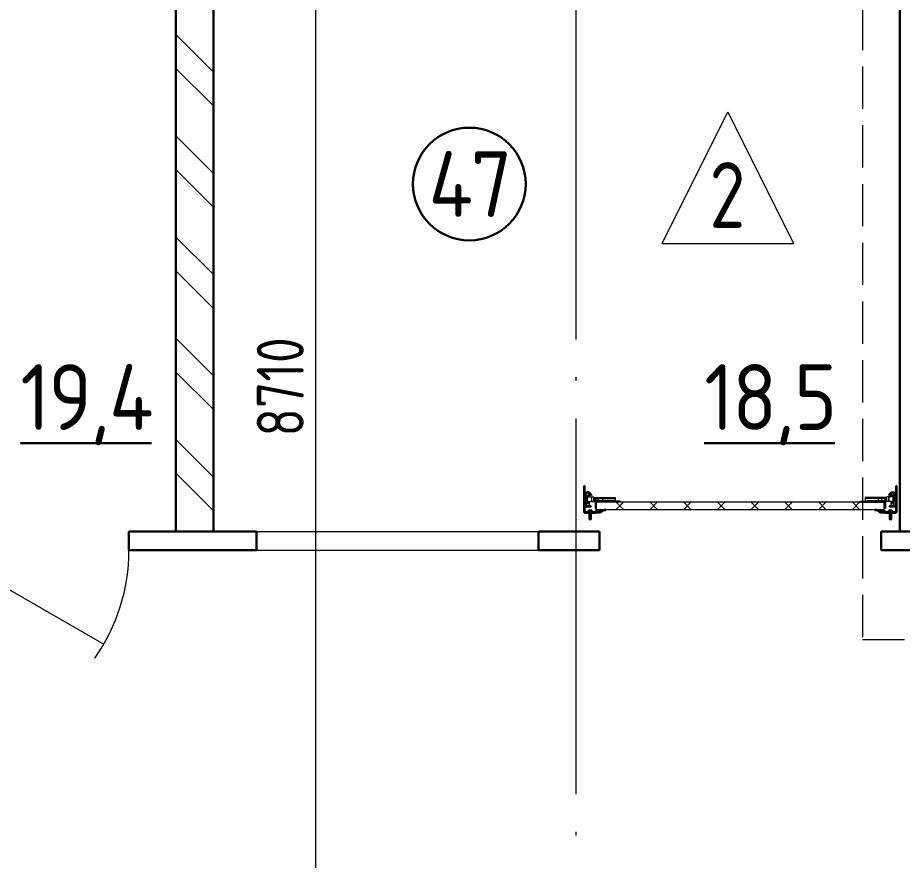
# Model space of a CAD drawing. Extents: x -965262 to 1142518, y -357520 to 71675.
# Drawn here: x 80450 to 85160, y -232627 to -228142 of the extents above; entities that cross this region are included whole.
import ezdxf

# ---------------------------------------------------------------- set-up
doc = ezdxf.new("R2010")
doc.units = 0
doc.header["$LTSCALE"] = 10
doc.linetypes.add('AM_DIN_F_W050x2', pattern=[3.125, 2.25, -0.875])
doc.linetypes.add('DOTE', pattern=[2.42, 2, -0.2, 0.02, -0.2])
doc.layers.get('0').update_dxf_attribs({"linetype": 'CONTINUOUS', "lineweight": 30})
doc.layers.get('Defpoints').update_dxf_attribs({"linetype": 'CONTINUOUS'})
doc.layers.add('DOTE', color=7, linetype='DOTE', lineweight=9)
doc.layers.add('полы', color=3, linetype='CONTINUOUS', lineweight=35)
doc.styles.add('GOST 2.304', font='isocpeur.ttf', dxfattribs={"width": 0.75, "height": 250})
doc.styles.add('GOST-2.304_Type-B', font='isocpeur.ttf', dxfattribs={"width": 0.9})
doc.styles.add('ГОСТ 2м', font='isocpeur.ttf', dxfattribs={"width": 0.8, "height": 250})
doc.dimstyles.new('ГОСТ 2м', dxfattribs={"dimtxt": 250, "dimasz": 100, "dimexe": 75, "dimexo": 150, "dimgap": 62.5, "dimtad": 1, "dimdec": 0, "dimtxsty": 'ГОСТ 2м', "dimblk": 'ARCHTICK', "dimcen": 150, "dimdle": 75, "dimclrd": 256, "dimclre": 256, "dimclrt": 256, "dimadec": 0, "dimazin": 0, "dimtfac": 1, "dimtdec": 0, "dimtmove": 0, "dimatfit": 3, "dimldrblk": 'OBLIQUE', "dimfxl": 1, "dimlwd": 15, "dimlwe": 15, "dimarcsym": 0})

# ---------------------------------------------------------------- blocks, each defined once
blk = doc.blocks.new('anchor.bolt')
for p, q in [((-0.07, 0), (-0.07, -0.721)), ((0.07, 0), (0.07, -0.058)), ((-0.098, -0.039), (-0.07, -0.031)), ((-0.098, -0.039), (0.094, -0.061)), ((0.07, -0.074), (-0.098, -0.039)), ((-0.098, -0.11), (-0.07, -0.101)), ((-0.098, -0.11), (0.094, -0.131)), ((0.07, -0.144), (-0.098, -0.11)), ((-0.098, -0.18), (-0.07, -0.171)), ((-0.098, -0.18), (0.094, -0.201)), ((0.07, -0.214), (-0.098, -0.18)), ((-0.098, -0.25), (-0.07, -0.242)), ((-0.098, -0.25), (0.094, -0.272)), ((0.07, -0.285), (-0.098, -0.25)), ((-0.098, -0.317), (-0.07, -0.309)), ((-0.098, -0.317), (0.094, -0.339)), ((0.07, -0.351), (-0.098, -0.317)), ((-0.098, -0.387), (-0.07, -0.379)), ((-0.098, -0.387), (0.094, -0.409)), ((0.07, -0.422), (-0.098, -0.387)), ((-0.098, -0.458), (-0.07, -0.449)), ((-0.098, -0.458), (0.094, -0.479)), ((0.07, -0.492), (-0.098, -0.458)), ((-0.098, -0.528), (-0.07, -0.52)), ((-0.098, -0.528), (0.094, -0.549)), ((0.07, -0.562), (-0.098, -0.528)), ((-0.087, -0.597), (-0.07, -0.594)), ((-0.087, -0.597), (0.088, -0.62)), ((0.07, -0.63), (-0.087, -0.597)), ((-0.07, -0.721), (0, -0.802)), ((-0.041, -0.624), (-0.062, -0.631)), ((-0.06, -0.638), (-0.062, -0.631)), ((-0.058, -0.728), (-0.06, -0.638)), ((0, -0.792), (-0.058, -0.728)), ((-0.008, -0.627), (-0.041, -0.624)), ((-0.032, -0.625), (0.004, -0.786)), ((-0.028, -0.626), (0.008, -0.78)), ((-0.018, -0.626), (0.014, -0.77)), ((-0.01, -0.627), (0.02, -0.76)), ((0.032, -0.691), (-0.008, -0.627)), ((0, -0.802), (0.07, -0.72)), ((0, -0.792), (0.033, -0.741)), ((0.001, -0.642), (0.026, -0.751)), ((0.012, -0.657), (0.031, -0.743)), ((0.033, -0.741), (0.032, -0.691)), ((0.07, -0.056), (0.094, -0.061)), ((0.094, -0.061), (0.07, -0.074)), ((0.07, -0.074), (0.07, -0.128)), ((0.07, -0.127), (0.094, -0.131)), ((0.094, -0.131), (0.07, -0.144)), ((0.07, -0.144), (0.07, -0.199)), ((0.07, -0.197), (0.094, -0.201)), ((0.094, -0.201), (0.07, -0.214)), ((0.07, -0.214), (0.07, -0.269)), ((0.07, -0.267), (0.094, -0.272)), ((0.094, -0.272), (0.07, -0.285)), ((0.07, -0.281), (0.07, -0.336)), ((0.07, -0.334), (0.094, -0.339)), ((0.094, -0.339), (0.07, -0.351)), ((0.07, -0.351), (0.07, -0.406)), ((0.07, -0.404), (0.094, -0.409)), ((0.094, -0.409), (0.07, -0.422)), ((0.07, -0.422), (0.07, -0.476)), ((0.07, -0.475), (0.094, -0.479)), ((0.094, -0.479), (0.07, -0.492)), ((0.07, -0.492), (0.07, -0.547)), ((0.07, -0.545), (0.094, -0.549)), ((0.094, -0.549), (0.07, -0.562)), ((0.07, -0.562), (0.07, -0.617)), ((0.07, -0.617), (0.088, -0.62)), ((0.088, -0.62), (0.07, -0.63)), ((0.07, -0.63), (0.07, -0.72))]:
    blk.add_line(p, q)
blk.add_arc((0.16, -0.639), 0.222, 187.99822, 219.83604)
blk = doc.blocks.new('Крепеж_ворот')
at = {"lineweight": 15}
h = blk.add_hatch(dxfattribs=at)
h.set_pattern_fill('ANSI31', color=256, scale=2, angle=180)
h.set_pattern_definition([(225, (746089.599, 74802.7244), (4.49013, -4.49013), [])])
h.paths.add_polyline_path([(746087.1, 74804.1), (746087.1, 74801.6), (746091.1, 74801.6), (746094.2, 74801.9), (746094.2, 74804.1)], flags=17)
h.paths.add_polyline_path([(746116.4, 74801.6, 0.165118), (746119.9, 74802.8), (746124.2, 74806.1, -0.301689), (746131.4, 74806.6), (746134.8, 74804.7, 0.130081), (746137.5, 74803.9), (746142.2, 74803.9), (746142.2, 74806.4), (746137.5, 74806.4, -0.130081), (746136, 74806.9), (746132.6, 74808.8, 0.301689), (746122.7, 74808.1), (746118.3, 74804.7, -0.165112), (746116.4, 74804.1), (746064.1, 74804.1, -0.414223), (746061, 74807.2), (746061, 74868.5), (746059.4, 74868.5), (746059.4, 74868.8), (746059.4, 74869.5), (746059.4, 74870.5), (746059.4, 74870.7), (746059.4, 74871.7), (746059.4, 74872.2), (746059.4, 74873.2), (746059.4, 74873.9), (746059.4, 74874.7), (746059.4, 74875.6), (746059.4, 74876.1), (746059.4, 74877.1), (746059.4, 74877.4), (746059.4, 74878.3), (746059.4, 74879.1), (746059.4, 74879.4), (746061, 74879.4), (746061, 74944.5), (746058.5, 74944.5), (746058.5, 74807.2, 0.41422), (746064.1, 74801.6)])
h = blk.add_hatch(dxfattribs=at)
h.set_pattern_fill('ANSI31', color=256, scale=2, angle=90)
h.set_pattern_definition([(135, (736343.8085, 75928.334), (-4.490128, -4.490128), [])])
edge = h.paths.add_edge_path()
edge.add_ellipse((746065.1, 74838.4), major_axis=(-1.67, 1.67), ratio=1, start_angle=45, end_angle=135, ccw=False)
edge.add_line((746062.7, 74838.4), (746062.7, 74868.5))
edge.add_line((746062.7, 74868.5), (746061, 74868.5))
edge.add_line((746061, 74868.5), (746061, 74838.4))
edge.add_ellipse((746065.1, 74838.4), major_axis=(-2.89, 2.89), ratio=1, start_angle=45, end_angle=135)
edge.add_line((746065.1, 74834.3), (746096.6, 74834.3))
edge.add_line((746096.6, 74834.3), (746096.6, 74836))
edge.add_line((746096.6, 74836), (746065.1, 74836))
edge = h.paths.add_edge_path()
edge.add_ellipse((746065.1, 74890.2), major_axis=(2.89, 2.89), ratio=1, start_angle=106, end_angle=135)
edge.add_line((746061, 74890.2), (746061, 74879.4))
edge.add_line((746061, 74879.4), (746062.7, 74879.4))
edge.add_line((746062.7, 74879.4), (746062.7, 74890.4))
edge.add_ellipse((746065.1, 74890.2), major_axis=(-1.67, 1.67), ratio=1, start_angle=16, end_angle=45, ccw=False)
edge.add_line((746063, 74891.3), (746069.9, 74903.7))
edge.add_ellipse((746079.1, 74898.6), major_axis=(7.45, 7.45), ratio=1, start_angle=-3, end_angle=106, ccw=False)
edge.add_line((746086.9, 74905.7), (746097.5, 74893.9))
edge.add_line((746097.5, 74893.9), (746098.8, 74895.1))
edge.add_line((746098.8, 74895.1), (746088.2, 74906.8))
edge.add_ellipse((746079.1, 74898.6), major_axis=(8.67, 8.67), ratio=1, start_angle=-3, end_angle=106)
edge.add_line((746068.4, 74904.5), (746061.5, 74892.1))
h = blk.add_hatch(color=256, dxfattribs=at)
h.dxf.hatch_style = 1
h.paths.add_polyline_path([(746145.9, 74808.8), (746142.6, 74809.8, 0.10613), (746142.5, 74809.9), (746136.4, 74809.3, -0.181324), (746135.1, 74809.6, 0.335683), (746120.2, 74809.1, -0.119126), (746118.6, 74808.6, 0.371631), (746118, 74808.1), (746117.9, 74807.6, 0.451909), (746118.5, 74806.9, 0.124341), (746121, 74807.6, -0.343618), (746134.1, 74808.2, 0.181324), (746136.5, 74807.6), (746142.5, 74808.2, -0.110452), (746142.6, 74808.2), (746147.2, 74806.6, -0.710497), (746147.2, 74805.5), (746142.6, 74803.9), (746135.7, 74803.9, -0.178994), (746132.7, 74805, 0.369834), (746129.7, 74805, -0.178993), (746126.6, 74803.9), (746122.2, 74803.9, 0.120709), (746121.9, 74803.8), (746119.7, 74802.7, -0.017147), (746119.4, 74802.4, 0.538795), (746119.6, 74802.2), (746127.3, 74802.2, 0.207608), (746130.7, 74803.7, -0.433918), (746131.6, 74803.7, 0.207608), (746135.1, 74802.2), (746142.5, 74802.2, 0.079707), (746142.6, 74802.2), (746147.7, 74803.9, 0.461502), (746149, 74807.1, -0.250825), (746149.1, 74807.6, -0.128039), (746173.1, 74815.5, 0.416657), (746173.7, 74816.2), (746173.6, 74816.9, 0.409849), (746173, 74817.5, 0.127248)])
for p, q in [((746058.5, 74807.2), (746058.5, 74944.5)), ((746058.5, 74944.5), (746061, 74944.5)), ((746061, 74879.4), (746061, 74944.5)), ((746061, 74879.4), (746061, 74890.2)), ((746068.4, 74904.5), (746061.5, 74892.1)), ((746062.7, 74838.4), (746062.7, 74890.2)), ((746069.9, 74903.7), (746063, 74891.3)), ((746086.9, 74905.7), (746097.5, 74893.9)), ((746088.2, 74906.8), (746098.8, 74895.1)), ((746097.5, 74893.9), (746098.8, 74895.1)), ((746059.4, 74879.4), (746062.7, 74879.4)), ((746059.4, 74868.5), (746059.4, 74879.4)), ((746059.4, 74868.5), (746062.7, 74868.5)), ((746061, 74807.2), (746061, 74868.5)), ((746061, 74838.4), (746061, 74868.5)), ((746063.6, 74883), (746062.7, 74883)), ((746063.6, 74864.9), (746062.7, 74864.9)), ((746063.6, 74883), (746063.6, 74873.9)), ((746067.2, 74880.2), (746063.6, 74883)), ((746063.6, 74873.9), (746063.6, 74864.9)), ((746067.2, 74867.6), (746063.6, 74864.9)), ((746064.1, 74875.1), (746064.1, 74872.8)), ((746067.2, 74880.2), (746067.2, 74875.1)), ((746067.2, 74872.8), (746067.2, 74867.6)), ((746064.1, 74804.1), (746116.4, 74804.1)), ((746064.1, 74801.6), (746116.4, 74801.6)), ((746096.6, 74836), (746065.1, 74836)), ((746096.6, 74834.3), (746065.1, 74834.3)), ((746079, 74805.9), (746102.4, 74805.9)), ((746079, 74805.9), (746079, 74804.1)), ((746079, 74804.1), (746102.4, 74804.1)), ((746082.5, 74814.1), (746081.2, 74813.3)), ((746081.2, 74813.3), (746081.2, 74805.9)), ((746098.9, 74814.1), (746082.5, 74814.1)), ((746085.9, 74813.3), (746085.9, 74805.9)), ((746095.4, 74813.3), (746095.4, 74805.9)), ((746096.6, 74834.3), (746096.6, 74836)), ((746098.9, 74814.1), (746100.1, 74813.3)), ((746100.1, 74813.3), (746100.1, 74805.9)), ((746102.4, 74805.9), (746102.4, 74804.1)), ((746118.3, 74804.7), (746122.7, 74808.1)), ((746119.9, 74802.8), (746124.2, 74806.1)), ((746134.8, 74804.7), (746131.4, 74806.6)), ((746136, 74806.9), (746132.6, 74808.8)), ((746142.2, 74806.4), (746137.5, 74806.4)), ((746137.5, 74803.9), (746142.2, 74803.9)), ((746142.2, 74806.4), (746142.2, 74803.9)), ((746142.2, 74803.9), (746142.2, 74806.4)), ((746142.6, 74803.9), (746147.2, 74805.5)), ((746142.6, 74802.2), (746147.7, 74803.9)), ((746173.6, 74816.9), (746173.7, 74816.2))]:
    blk.add_line(p, q)
for p, q in [((746073.1, 74841.7), (746073.1, 74905.2)), ((746073.1, 74895.8), (746076.7, 74892.3)), ((746074.3, 74885.9), (746074.3, 74861)), ((746076, 74885.9), (746076, 74882.6)), ((746076.2, 74882.6), (746076.2, 74885.6)), ((746076.2, 74885.6), (746076.8, 74885.6)), ((746076.8, 74885.6), (746076.8, 74892)), ((746081.4, 74897.6), (746081.4, 74886.4)), ((746087.4, 74898), (746081.7, 74897.9)), ((746082.1, 74885.6), (746087.4, 74885.6)), ((746087.4, 74899.5), (746087.4, 74898)), ((746087.4, 74885.6), (746087.4, 74898)), ((746087.4, 74885.6), (746098.3, 74885.6)), ((746098.7, 74885.2), (746098.7, 74882.6)), ((746099.8, 74861.2), (746099.8, 74885.7)), ((746099.8, 74885.7), (746110.3, 74885.7)), ((746110.3, 74861.2), (746110.3, 74885.7)), ((746061, 74879.4), (746061, 74881.3)), ((746061, 74833.9), (746061, 74868.5)), ((746062.7, 74883), (746062.7, 74873.9)), ((746062.7, 74873.9), (746062.7, 74864.9)), ((746073.1, 74851), (746076.7, 74854.6)), ((746074.3, 74879.9), (746075.7, 74879.9)), ((746074.3, 74867), (746075.7, 74867)), ((746076.9, 74873.4), (746075.7, 74879.9)), ((746075.7, 74879.9), (746075.7, 74867)), ((746076.9, 74873.4), (746075.7, 74867)), ((746076, 74864.3), (746076, 74861)), ((746076.2, 74864.3), (746076.2, 74882.6)), ((746076.2, 74864.3), (746076.2, 74861.3)), ((746076.2, 74861.3), (746076.8, 74861.3)), ((746076.8, 74861.3), (746076.8, 74854.9)), ((746081.4, 74849.3), (746081.4, 74860.5)), ((746087.4, 74848.8), (746081.7, 74848.9)), ((746082.1, 74861.3), (746087.4, 74861.3)), ((746087.4, 74848.7), (746087.4, 74861.3)), ((746087.4, 74861.3), (746098.3, 74861.3)), ((746087.4, 74847.4), (746087.4, 74848.8)), ((746098.7, 74882.6), (746098.7, 74864.3)), ((746098.7, 74881.6), (746099.8, 74881.6)), ((746098.7, 74865.3), (746099.8, 74865.3)), ((746098.7, 74861.6), (746098.7, 74864.3)), ((746099.8, 74861.2), (746110.3, 74861.2)), ((746110.3, 74881.5), (746224.7, 74881.5)), ((746110.3, 74865.4), (746212.5, 74865.4)), ((746113.8, 74877.2), (746224.7, 74877.2)), ((746250.5, 74858.8), (746250.5, 74862.8))]:
    blk.add_line(p, q, dxfattribs=at)
at = {"lineweight": 15, "ltscale": 0.5}
for p, q in [((746076, 74885.9), (746074.3, 74885.9)), ((746076, 74861), (746074.3, 74861))]:
    blk.add_line(p, q, dxfattribs=at)
at = {"lineweight": 15, "extrusion": (-1.7375e-14, 1, 0)}
for p, q in [((746112.7, 74883.6), (746224.7, 74883.6)), ((746112.7, 74863.2), (746112.7, 74883.6)), ((746112.7, 74863.2), (746135.6, 74863.2)), ((746116.7, 74856.9), (746116.7, 74828.9)), ((746120.8, 74856.9), (746120.8, 74828.9)), ((746122.6, 74863.2), (746122.6, 74862.8)), ((746250.5, 74862.8), (746122.6, 74862.8)), ((746250.5, 74858.8), (746122.6, 74858.8)), ((746123.8, 74840), (746123.8, 74848.8)), ((746135.6, 74881.9), (746156.6, 74881.9)), ((746135.6, 74863.2), (746135.6, 74881.9)), ((746156.6, 74881.9), (746156.6, 74863.2)), ((746156.6, 74863.2), (746212.5, 74863.2)), ((746117.3, 74826.3), (746119, 74822.8)), ((746119, 74822.8), (746122.6, 74824.6)), ((746122.6, 74824.6), (746120.9, 74828))]:
    blk.add_line(p, q, dxfattribs=at)
at = {"lineweight": 15, "ltscale": 0.5, "extrusion": (-1.7375e-14, 1, 0)}
for p, q in [((746112.7, 74879.5), (746224.7, 74879.5)), ((746135.6, 74865.8), (746112.7, 74865.8)), ((746114.9, 74871.2), (746120.4, 74871.2)), ((746120.8, 74856.9), (746116.7, 74856.9)), ((746117.2, 74851.9), (746116.7, 74853.9)), ((746120.8, 74840.1), (746116.7, 74840.1)), ((746117.2, 74836.9), (746116.7, 74835)), ((746119.8, 74839), (746119.8, 74849.8)), ((746123.8, 74847.8), (746119.8, 74847.8)), ((746123.8, 74841), (746119.8, 74841)), ((746122.6, 74868.9), (746122.6, 74863.2)), ((746122.6, 74862.8), (746122.6, 74858.8)), ((746139.7, 74862.8), (746139.7, 74858.8)), ((746152.5, 74862.8), (746152.5, 74858.8)), ((746212.5, 74865.8), (746156.6, 74865.8)), ((746173.5, 74862.8), (746173.5, 74858.8)), ((746120.8, 74829.2), (746116.7, 74829.2))]:
    blk.add_line(p, q, dxfattribs=at)
at = {"lineweight": 15, "extrusion": (-2.77556e-16, -1, 0)}
for p, q in [((746224.7, 74865.6), (746113.8, 74865.6)), ((746128, 74865.6), (746128, 74863.3)), ((746137.6, 74865.6), (746137.6, 74863.3)), ((746164.4, 74865.6), (746164.4, 74863.3)), ((746174, 74865.6), (746174, 74863.3)), ((746200.8, 74865.6), (746200.8, 74863.3)), ((746210.4, 74865.6), (746210.4, 74863.3)), ((746224.7, 74883.6), (746224.7, 74863.3))]:
    blk.add_line(p, q, dxfattribs=at)
at = {"extrusion": (-1, -4.26669e-14, 0)}
for p, q in [((746117.9, 74807.6), (746118, 74808.1)), ((746136.4, 74809.3), (746142.5, 74809.9)), ((746142.5, 74808.2), (746136.5, 74807.6)), ((746142.6, 74809.8), (746145.9, 74808.8)), ((746147.2, 74806.6), (746142.6, 74808.2))]:
    blk.add_line(p, q, dxfattribs=at)
at = {"extrusion": (-1, -4.2422e-14, 1.22461e-16)}
for p, q in [((746119.5, 74802.5), (746121.9, 74803.8)), ((746127.3, 74802.2), (746119.6, 74802.2)), ((746122.2, 74803.9), (746126.6, 74803.9)), ((746142.5, 74802.2), (746135.1, 74802.2)), ((746135.7, 74803.9), (746142.5, 74803.9))]:
    blk.add_line(p, q, dxfattribs=at)
at = {"lineweight": 15}
for centre, radius, start, end in [((746079.1, 74899.5), 8.28, 0, 136.0097), ((746076.4, 74892), 0.375, 0, 45), ((746081.8, 74897.6), 0.375, 91, 180), ((746082.1, 74886.4), 0.75, 180, 270), ((746098.3, 74885.2), 0.375, 0, 90), ((746079.1, 74847.4), 8.28, 223.9903, 0), ((746077, 74882.6), 0.956, 180, 270), ((746077, 74864.3), 0.956, 90, 180), ((746077, 74882.6), 0.75, 180, 270), ((746077, 74864.3), 0.75, 90, 180), ((746076.4, 74854.9), 0.375, 315, 0), ((746082.1, 74860.5), 0.75, 90, 180), ((746081.8, 74849.3), 0.375, 180, 269), ((746098.3, 74861.6), 0.375, 270, 0), ((746122.6, 74856.9), 5.92, 90, 180), ((746122.6, 74856.9), 1.87, 90, 180), ((746128.6, 74855.4), 8.15, 194.9986, 233.9214), ((746128.6, 74833.4), 8.15, 126.0786, 165.0014), ((746122.6, 74828.9), 5.92, 180, 199.6464), ((746122.6, 74828.9), 1.87, 180, 185.5313)]:
    blk.add_arc(centre, radius, start, end, dxfattribs=at)
at = {"lineweight": 15, "ltscale": 0.5}
for centre, radius, start, end in [((746119.4, 74852.5), 2.25, 195, 270), ((746119.4, 74836.4), 2.25, 90, 165), ((746119.4, 74849.8), 0.375, 0, 90), ((746119.4, 74839), 0.375, 270, 0)]:
    blk.add_arc(centre, radius, start, end, dxfattribs=at)
for centre, radius, start, end in [((746064.1, 74807.2), 5.62, 180, 270), ((746064.1, 74807.2), 3.11, 180, 270), ((746082.1, 74803.7), 10.4, 68.2753, 87.8782), ((746090.7, 74797.9), 16.2, 73.306, 107.292), ((746099.2, 74803.7), 10.4, 92.1218, 111.7247), ((746116.4, 74807.2), 3.11, 270, 307.5043), ((746116.4, 74807.2), 5.62, 270, 307.5043), ((746118.5, 74807.5), 0.586, 173.2711, 270.547), ((746118.6, 74808), 0.586, 91.7247, 173.2711), ((746118.5, 74812.1), 5.21, 270.547, 298.8983), ((746118.4, 74812.1), 3.52, 271.7247, 298.8983), ((746128, 74799.4), 12.4, 54.8903, 129.1143), ((746128, 74799.4), 10.7, 54.8903, 130.7448), ((746128.2, 74801), 8.97, 60.3534, 127.5043), ((746128.2, 74801), 8.97, 60.3534, 127.5043), ((746128.2, 74801), 8.97, 60.3534, 127.5043), ((746128.2, 74801), 6.46, 60.3534, 127.5043), ((746136.2, 74811.1), 3.54, 234.8903, 276), ((746137.5, 74809.6), 5.62, 240.3534, 270), ((746136.2, 74811.1), 1.86, 234.8903, 276), ((746137.5, 74809.6), 3.11, 240.3534, 270), ((746142.5, 74809.6), 0.292, 71.7675, 96), ((746142.5, 74807.9), 0.292, 70.7873, 96), ((746176.2, 74760.8), 56.8, 93.2805, 122.2878), ((746147, 74806), 0.562, 289.2127, 70.7873), ((746147, 74806), 2.25, 288.2291, 27.3228), ((746149.6, 74807.3), 0.586, 151, 207.3228), ((746176.3, 74765.4), 50.3, 93.6593, 122.8448), ((746173, 74816.9), 0.6, 4.1357, 93.2805), ((746173.1, 74816.1), 0.6, 273.6593, 4.1357)]:
    blk.add_arc(centre, radius, start, end)
at = {"extrusion": (-1.22461e-16, -5.20252e-30, -1)}
for centre, radius, start, end in [((-746119.6, 74802.4), 0.187, 270, 62.4687), ((-746122.2, 74803.3), 0.586, 62.4687, 90), ((-746126.6, 74808.6), 4.69, 229.4077, 270), ((-746127.3, 74806.9), 4.69, 223.0863, 270), ((-746131.2, 74803.2), 2.32, 49.4077, 130.5923), ((-746131.2, 74803.2), 0.637, 43.0863, 136.9137), ((-746135.1, 74806.9), 4.69, 270, 316.9137), ((-746135.7, 74808.6), 4.69, 270, 310.5923), ((-746142.5, 74804.2), 0.292, 250.7873, 270), ((-746142.5, 74802.5), 0.292, 251.7709, 270)]:
    blk.add_arc(centre, radius, start, end, dxfattribs=at)
at = {"extrusion": (0, 0, -1)}
for centre, major_axis, start_param, end_param in [((746065.1, 74890.2), (2.89, 2.89), 3.926991, 4.433136), ((746065.1, 74890.2), (-1.67, 1.67), 5.497787, 6.003933), ((746079.1, 74898.6), (8.67, 8.67), 4.433136, 6.335545), ((746079.1, 74898.6), (7.45, 7.45), 4.433136, 6.335545), ((746065.1, 74838.4), (-2.89, 2.89), 3.926991, 5.497787), ((746065.1, 74838.4), (-1.67, 1.67), 3.926991, 5.497787)]:
    blk.add_ellipse(centre, major_axis=major_axis, ratio=1, start_param=start_param, end_param=end_param, dxfattribs=at)
for points in [[(746067.2, 74875.1), (746065.9, 74875.1), (746064.1, 74875.1)], [(746064.1, 74872.8), (746065.9, 74872.8), (746067.2, 74872.8)]]:
    blk.add_rational_spline(points, [1, 1.01284142743, 1], degree=2)
at = {"lineweight": 15, "ltscale": 0.5}
for points, knots in [([(746114.9, 74871.2), (746114.7, 74871.2), (746114.4, 74871.2), (746113.8, 74871.5), (746113.6, 74871.6), (746113.2, 74872), (746113, 74872.3), (746112.8, 74872.8), (746112.7, 74873.1), (746112.7, 74873.4)], [0.37141352, 0.37141352, 0.37141352, 0.37141352, 0.39402571, 0.39402571, 0.41663789, 0.41663789, 0.43959523, 0.43959523, 0.46255257, 0.46255257, 0.46255257, 0.46255257]), ([(746122.6, 74868.9), (746122.6, 74869.2), (746122.6, 74869.5), (746122.3, 74870.1), (746122.2, 74870.3), (746121.8, 74870.7), (746121.5, 74870.9), (746121, 74871.1), (746120.7, 74871.2), (746120.4, 74871.2)], [0.28027447, 0.28027447, 0.28027447, 0.28027447, 0.30323181, 0.30323181, 0.32618916, 0.32618916, 0.34880134, 0.34880134, 0.37141352, 0.37141352, 0.37141352, 0.37141352])]:
    blk.add_open_spline(points, degree=3, knots=knots, dxfattribs=at)
at = {"lineweight": 15}
for points in [[(746117.1, 74826.9), (746117.1, 74826.7), (746117.2, 74826.5), (746117.3, 74826.3)], [(746120.9, 74828), (746120.9, 74828.2), (746120.8, 74828.5), (746120.8, 74828.7)]]:
    blk.add_open_spline(points, degree=3, dxfattribs=at)
at = {"xscale": -50.80000000000001, "yscale": 50.80000000000001, "zscale": 50.80000000000001}
blk.add_blockref('anchor.bolt', (746090.7, 74804.1), dxfattribs=at)
blk = doc.blocks.new('_ArchTick')
at = {"color": 0, "linetype": 'ByBlock', "lineweight": 0, "const_width": 0.4}
blk.add_lwpolyline([(-0.5, -0.5), (0.5, 0.5)], dxfattribs=at)
blk = doc.blocks.new('*D1118')
at = {"lineweight": 15, "ltscale": 50, "transparency": 16777216}
for p, q in [((82035.9, -225677.1), (82035.9, -234537.1)), ((82185.9, -225752.1), (82110.9, -225752.1)), ((82133, -234462.1), (81960.9, -234462.1))]:
    blk.add_line(p, q, dxfattribs=at)
at = {"layer": 'Defpoints', "color": 0, "lineweight": 15, "ltscale": 50, "transparency": 16777216}
for p in [(82035.9, -225752.1), (82035.9, -234462.1), (82283, -234462.1)]:
    blk.add_point(p, dxfattribs=at)
at = {"lineweight": 15, "ltscale": 50, "transparency": 16777216, "xscale": 100, "yscale": 100, "zscale": 100}
for p, rotation in [((82035.9, -225752.1), 90), ((82035.9, -234462.1), 270)]:
    blk.add_blockref('_ArchTick', p, dxfattribs=dict(at, rotation=rotation))
at = {"lineweight": 15, "ltscale": 50, "transparency": 16777216, "insert": (81848.4, -230107.1), "char_height": 250, "attachment_point": 5, "rotation": 90, "style": 'ГОСТ 2м'}
blk.add_mtext('8710', dxfattribs=at)
blk = doc.blocks.new('_Oblique')
at = {"color": 0, "linetype": 'ByBlock', "lineweight": -2}
blk.add_line((-0.5, -0.5), (0.5, 0.5), dxfattribs=at)

msp = doc.modelspace()

# ---------------------------------------------------------------- hatches: boundary and pattern name
at = {"lineweight": 15}
h = msp.add_hatch(dxfattribs=at)
h.set_pattern_fill('ANSI32', scale=40, angle=90)
h.set_pattern_definition([(135, (-359605.8, -304776.27), (-269.40768, -269.40768), []), (135, (-359605.8, -304596.67), (-269.40768, -269.40768), [])])
h.paths.add_polyline_path([(101722.6, -223152.1), (102052.6, -223152.1), (102052.6, -222952.1), (101622.6, -222952.1), (101622.6, -223152.1), (101522.6, -223152.1), (101522.6, -223977.1), (101722.6, -223977.1)])
h.paths.add_polyline_path([(103682.6, -222342.1), (103882.6, -222342.1), (103882.6, -223977.1), (103682.6, -223977.1), (103682.6, -223152.1), (103252.6, -223152.1), (103252.6, -222952.1), (103682.6, -222952.1)])
h.paths.add_polyline_path([(76772.6, -223640.3), (76751.1, -223604.5), (76772.6, -223591.6), (76772.6, -223152.1), (77722.6, -223152.1), (77722.6, -222952.1), (76572.6, -222952.1), (76572.6, -225952.1), (77567.6, -225952.1), (77567.6, -225752.1), (77547.6, -225752.1), (77547.6, -225777.1), (77297.6, -225777.1), (77297.6, -225752.1), (76772.6, -225752.1)])
h.paths.add_polyline_path([(79992.6, -222952.1), (78122.6, -222952.1), (78122.6, -223152.1), (79992.6, -223152.1)])
h.paths.add_polyline_path([(79792.6, -225752.1), (78767.6, -225752.1), (78767.6, -225952.1), (79592.6, -225952.1), (79592.6, -230877.1), (79792.6, -230877.1)])
h.paths.add_polyline_path([(81492.6, -225352.1), (81292.6, -225352.1), (81292.6, -230877.1), (81492.6, -230877.1)])
h.paths.add_polyline_path([(81492.6, -222952.1), (81192.6, -222952.1), (81192.6, -223152.1), (81292.6, -223152.1), (81292.6, -224152.1), (81492.6, -224152.1)])
h.paths.add_polyline_path([(101722.6, -225177.1), (101522.6, -225177.1), (101522.6, -225527.1), (101547.6, -225527.1), (101547.6, -225777.1), (101522.6, -225777.1), (101522.6, -230877.1), (101722.6, -230877.1)])
h.paths.add_polyline_path([(103882.6, -225177.1), (103682.6, -225177.1), (103682.6, -230877.1), (103882.6, -230877.1)])
h = msp.add_hatch(dxfattribs=at)
h.set_pattern_fill('ANSI37', scale=40, angle=90)
h.set_pattern_definition([(135, (82937.99, -230740.33), (-89.8026, -89.8026), []), (225, (82937.99, -230740.33), (89.8026, -89.8026), [])])
h.paths.add_polyline_path([(83531.2, -230721.2), (82431.2, -230721.2), (82431.2, -230761.2), (83531.2, -230761.2)], flags=16)
h.paths.add_polyline_path([(85063.9, -230721.2), (82431.2, -230721.2), (82431.2, -230761.2), (85063.9, -230761.2)])

# ---------------------------------------------------------------- linework, layer by layer
at = {"color": 7, "extrusion": (0, 0, -1)}
for p, q in [((85147.6, -230877.1, -3259.8), (85147.6, -223152.1, -3259.8)), ((81292.6, -230877.1, -3259.8), (81292.6, -225352.1, -3259.8)), ((81492.6, -230877.1, -3259.8), (81492.6, -225352.1, -3259.8)), ((81042.6, -230877.1, -2718.9), (81722.6, -230877.1, -2865.7)), ((81042.6, -230877.1, -3259.8), (81042.6, -230977.1, -3259.8)), ((81492.6, -230877.1, -3259.8), (81292.6, -230877.1, -3259.8)), ((83222.6, -230877.1, -3189.6), (83547.6, -230877.1, -3259.8)), ((83547.6, -230877.1, -3259.8), (83547.6, -230977.1, -3259.8)), ((85047.6, -230877.1, -3259.8), (85722.6, -230877.1, -3259.8)), ((85047.6, -230977.1, -3259.8), (85047.6, -230877.1, -3259.8)), ((85247.6, -230877.1, -3259.8), (85147.6, -230877.1, -3259.8)), ((81722.6, -230977.1, -2865.7), (81042.6, -230977.1, -2718.9)), ((83547.6, -230977.1, -3259.8), (83222.6, -230977.1, -3189.6)), ((85722.6, -230977.1, -3259.8), (85047.6, -230977.1, -3259.8))]:
    msp.add_line(p, q, dxfattribs=at)
at = {"lineweight": 15}
for p, q in [((83881.6, -229343.5, 9801.8), (84231.6, -228643.5, 9801.8)), ((84231.6, -228643.5, 9801.8), (84581.6, -229343.5, 9801.8)), ((83881.6, -229343.5, 9801.8), (84581.6, -229343.5, 9801.8))]:
    msp.add_line(p, q, dxfattribs=at)
at = {"color": 7, "lineweight": 15}
for p, q in [((85063.9, -230721.2, -3259.8), (83531.2, -230721.2, -3259.8)), ((83531.2, -230761.2, -3259.8), (83531.2, -230721.2, -3259.8)), ((85063.9, -230761.2, -3259.8), (85063.9, -230721.2, -3259.8)), ((85063.9, -230761.2, -3259.8), (83531.2, -230761.2, -3259.8)), ((81722.6, -230877.1, -2865.7), (83222.6, -230877.1, -2865.7)), ((80042.6, -230977.1, -3259.8), (80908.6, -231477.1, -2718.9)), ((81722.6, -230977.1, -2865.7), (83222.6, -230977.1, -2865.7))]:
    msp.add_line(p, q, dxfattribs=at)
at = {"color": 7}
for p, q in [((81722.6, -230977.1, -3259.8), (81722.6, -230877.1, -3259.8)), ((83222.6, -230977.1, -3259.8), (83222.6, -230877.1, -3259.8))]:
    msp.add_line(p, q, dxfattribs=at)
msp.add_circle((82855, -229027.4, -7970.9), 300, dxfattribs=at)
at = {"color": 7, "lineweight": 15}
msp.add_arc((80042.6, -230977.1, -2502.9), 1000, 325, 0, dxfattribs=at)
at = {"layer": 'DOTE', "color": 7, "ltscale": 100, "extrusion": (0, -1, 0)}
msp.add_line((83422.6, -162515.3, -4711.1), (83422.6, -237687.4, -4711.1), dxfattribs=at)
at = {"layer": 'полы', "color": 2, "linetype": 'AM_DIN_F_W050x2', "lineweight": 15, "ltscale": 10}
for p, q in [((84947.6, -223402.1, -3259.8), (84947.6, -231452, -3259.8)), ((84947.6, -231452, -3259.8), (92447.6, -231452, -3259.8))]:
    msp.add_line(p, q, dxfattribs=at)

# ---------------------------------------------------------------- block references
at = {"color": 7}
msp.add_blockref('Крепеж_ворот', (-662592.7, -305578.7, -3259.8), dxfattribs=at)
at = {"color": 7, "xscale": -1}
msp.add_blockref('Крепеж_ворот', (831187.9, -305578.7, -3259.8), dxfattribs=at)

# ---------------------------------------------------------------- texts
at = {"color": 7, "char_height": 350, "attachment_point": 5, "style": 'GOST-2.304_Type-B'}
for s, insert, width in [('{\\fISOCPEUR|b0|i0|c0|p34;\\T0.95;47}', (82855, -229027.4, -3259.8), 800), ('{\\fISOCPEUR|b0|i0|c0|p34;\\T0.95;\\L19,4}', (80813.6, -230202, -3308.5), 2000), ('{\\fISOCPEUR|b0|i0|c0|p34;\\T0.95;\\L18,5}', (84453.6, -230202, -3308.5), 2000)]:
    msp.add_mtext(s, dxfattribs=dict(at, insert=insert, width=width))
at = {"insert": (84228.9, -229085.6, -1808.5), "char_height": 350, "width": 1500, "attachment_point": 5, "style": 'GOST 2.304'}
msp.add_mtext('{\\W0.8;2}', dxfattribs=at)

# ---------------------------------------------------------------- dimensions: what is measured, and where the dimension line sits
at = {"lineweight": 15, "ltscale": 50}
dim = msp.add_linear_dim(base=(82035.9, -234462.1, -4711.1), p1=(82035.9, -225752.1, -4711.1), p2=(82283, -234462.1, -4711.1), angle=90, dimstyle='ГОСТ 2м', dxfattribs=at)
dim.commit()
dim.dimension.update_dxf_attribs({"geometry": '*D1118', "text_midpoint": (81848.4, -230107.1, -4711.1)})

doc.saveas('drawing.dxf')
